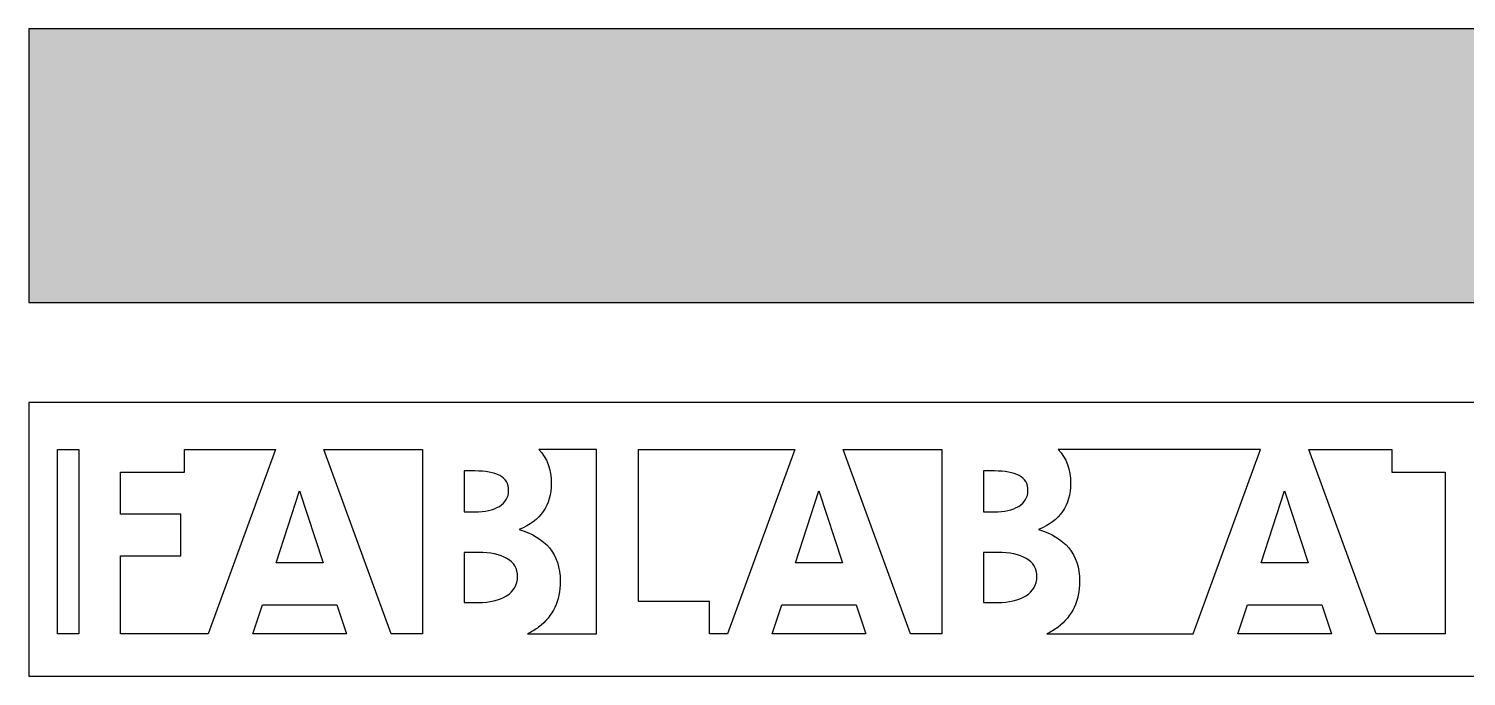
# Model space of a CAD drawing. Extents: x 0 to 338, y -186 to -55.
# Drawn here: x 0 to 195.1, y -185.8 to -98 of the extents above; entities that cross this region are included whole.
import ezdxf

# ---------------------------------------------------------------- set-up
doc = ezdxf.new("R2010")
doc.units = 0
doc.layers.add('CALQUE_1', color=7, linetype='CONTINUOUS')

# ---------------------------------------------------------------- blocks, each defined once
blk = doc.blocks.new('*U4')
at = {"layer": 'CALQUE_1', "color": 250}
for points in [[(0, -135.1), (0, -97.99), (337.44, -135.1)], [(337.44, -135.1), (0, -97.99), (337.44, -97.99)]]:
    blk.add_solid(points, dxfattribs=at)

msp = doc.modelspace()

# ---------------------------------------------------------------- linework, layer by layer
at = {"layer": 'CALQUE_1', "color": 7}
msp.add_lwpolyline([(0, -97.99), (0, -135.1), (337.44, -135.1), (337.44, -97.99), (0, -97.99)], dxfattribs=at)
at = {"layer": 'CALQUE_1', "color": 250}
for points in [[(0, -148.7), (0, -185.81), (337.44, -185.81), (337.44, -148.7), (0, -148.7)], [(6.8, -180.07), (6.8, -180.07), (3.92, -180.07), (3.92, -155.06), (6.8, -155.06), (6.8, -155.06), (6.8, -180.07)], [(12.44, -180.07), (12.44, -169.5), (20.64, -169.5), (20.64, -163.81), (12.44, -163.81), (12.44, -158.11), (21.12, -158.11), (21.12, -155.06), (33.47, -155.06), (24.33, -180.07), (12.44, -180.07)], [(53.45, -180.07), (49.18, -180.07), (40.03, -155.06), (53.45, -155.06), (53.45, -180.07)], [(92.38, -180.07), (92.38, -175.67), (82.73, -175.67), (82.73, -155.06), (103.96, -155.06), (94.81, -180.07), (92.38, -180.07)], [(123.93, -180.07), (119.66, -180.07), (110.52, -155.06), (123.93, -155.06), (123.93, -180.07)], [(192.24, -180.07), (182.86, -180.07), (173.71, -155.06), (185, -155.06), (185, -158.11), (192.24, -158.11), (192.24, -180.07)], [(36.75, -160.67), (39.94, -170.41), (33.57, -170.41), (36.75, -160.67)], [(107.24, -160.67), (110.42, -170.41), (104.05, -170.41), (107.24, -160.67)], [(170.43, -160.67), (173.62, -170.41), (167.25, -170.41), (170.43, -160.67)], [(30.43, -180.07), (31.74, -176.11), (41.82, -176.11), (43.1, -180.07), (30.43, -180.07)], [(100.91, -180.07), (102.22, -176.11), (112.3, -176.11), (113.58, -180.07), (100.91, -180.07)], [(164.1, -180.07), (165.41, -176.11), (175.5, -176.11), (176.78, -180.07), (164.1, -180.07)]]:
    msp.add_lwpolyline(points, dxfattribs=at)
for points, knots in [([(77.04, -180.07), (77.04, -180.07), (67.68, -180.07), (67.68, -180.07), (68.23, -179.8), (68.74, -179.5), (69.2, -179.15), (71.14, -177.67), (72.12, -175.59), (72.12, -172.92), (72.12, -171.06), (71.63, -169.55), (70.67, -168.41), (69.7, -167.27), (68.34, -166.44), (66.57, -165.93), (69.46, -164.71), (70.91, -162.62), (70.91, -159.66), (70.91, -157.75), (70.35, -156.22), (69.23, -155.06), (69.23, -155.06), (77.04, -155.06), (77.04, -155.06), (77.04, -155.06), (77.04, -180.07), (77.04, -180.07)], [0, 0, 0, 0, 1, 1, 1, 2, 2, 2, 3, 3, 3, 4, 4, 4, 5, 5, 5, 6, 6, 6, 7, 7, 7, 8, 8, 8, 9, 9, 9, 9]), ([(138.16, -180.07), (138.71, -179.8), (139.22, -179.5), (139.68, -179.15), (141.62, -177.67), (142.6, -175.59), (142.6, -172.92), (142.6, -171.06), (142.11, -169.55), (141.15, -168.41), (140.18, -167.27), (138.82, -166.44), (137.05, -165.93), (139.94, -164.71), (141.39, -162.62), (141.39, -159.66), (141.39, -157.75), (140.83, -156.22), (139.71, -155.06), (139.71, -155.06), (167.15, -155.06), (167.15, -155.06), (167.15, -155.06), (158.01, -180.07), (158.01, -180.07), (158.01, -180.07), (138.16, -180.07), (138.16, -180.07)], [0, 0, 0, 0, 1, 1, 1, 2, 2, 2, 3, 3, 3, 4, 4, 4, 5, 5, 5, 6, 6, 6, 7, 7, 7, 8, 8, 8, 9, 9, 9, 9]), ([(59.09, -157.97), (59.09, -157.97), (60.54, -157.97), (60.54, -157.97), (61.98, -157.97), (63.11, -158.18), (63.91, -158.6), (64.72, -159.01), (65.12, -159.69), (65.12, -160.62), (65.12, -161.55), (64.7, -162.27), (63.87, -162.77), (63.03, -163.27), (61.92, -163.52), (60.54, -163.52), (60.54, -163.52), (59.09, -163.52), (59.09, -163.52), (59.09, -163.52), (59.09, -157.97), (59.09, -157.97)], [0, 0, 0, 0, 1, 1, 1, 2, 2, 2, 3, 3, 3, 4, 4, 4, 5, 5, 5, 6, 6, 6, 7, 7, 7, 7]), ([(129.57, -157.97), (129.57, -157.97), (131.02, -157.97), (131.02, -157.97), (132.47, -157.97), (133.59, -158.18), (134.4, -158.6), (135.2, -159.01), (135.6, -159.69), (135.6, -160.62), (135.6, -161.55), (135.18, -162.27), (134.35, -162.77), (133.51, -163.27), (132.4, -163.52), (131.02, -163.52), (131.02, -163.52), (129.57, -163.52), (129.57, -163.52), (129.57, -163.52), (129.57, -157.97), (129.57, -157.97)], [0, 0, 0, 0, 1, 1, 1, 2, 2, 2, 3, 3, 3, 4, 4, 4, 5, 5, 5, 6, 6, 6, 7, 7, 7, 7]), ([(64.83, -174.9), (63.83, -175.51), (62.56, -175.82), (61.02, -175.82), (61.02, -175.82), (59.09, -175.82), (59.09, -175.82), (59.09, -175.82), (59.09, -169.02), (59.09, -169.02), (59.09, -169.02), (61.02, -169.02), (61.02, -169.02), (62.66, -169.02), (63.95, -169.29), (64.9, -169.84), (65.85, -170.38), (66.33, -171.2), (66.33, -172.3), (66.33, -173.42), (65.83, -174.29), (64.83, -174.9)], [0, 0, 0, 0, 1, 1, 1, 2, 2, 2, 3, 3, 3, 4, 4, 4, 5, 5, 5, 6, 6, 6, 7, 7, 7, 7]), ([(135.31, -174.9), (134.31, -175.51), (133.04, -175.82), (131.5, -175.82), (131.5, -175.82), (129.57, -175.82), (129.57, -175.82), (129.57, -175.82), (129.57, -169.02), (129.57, -169.02), (129.57, -169.02), (131.5, -169.02), (131.5, -169.02), (133.14, -169.02), (134.44, -169.29), (135.38, -169.84), (136.33, -170.38), (136.81, -171.2), (136.81, -172.3), (136.81, -173.42), (136.31, -174.29), (135.31, -174.9)], [0, 0, 0, 0, 1, 1, 1, 2, 2, 2, 3, 3, 3, 4, 4, 4, 5, 5, 5, 6, 6, 6, 7, 7, 7, 7])]:
    msp.add_open_spline(points, degree=3, knots=knots, dxfattribs=at)

# ---------------------------------------------------------------- block references
msp.add_blockref('*U4', (0, 0), dxfattribs=at)

doc.saveas('drawing.dxf')
